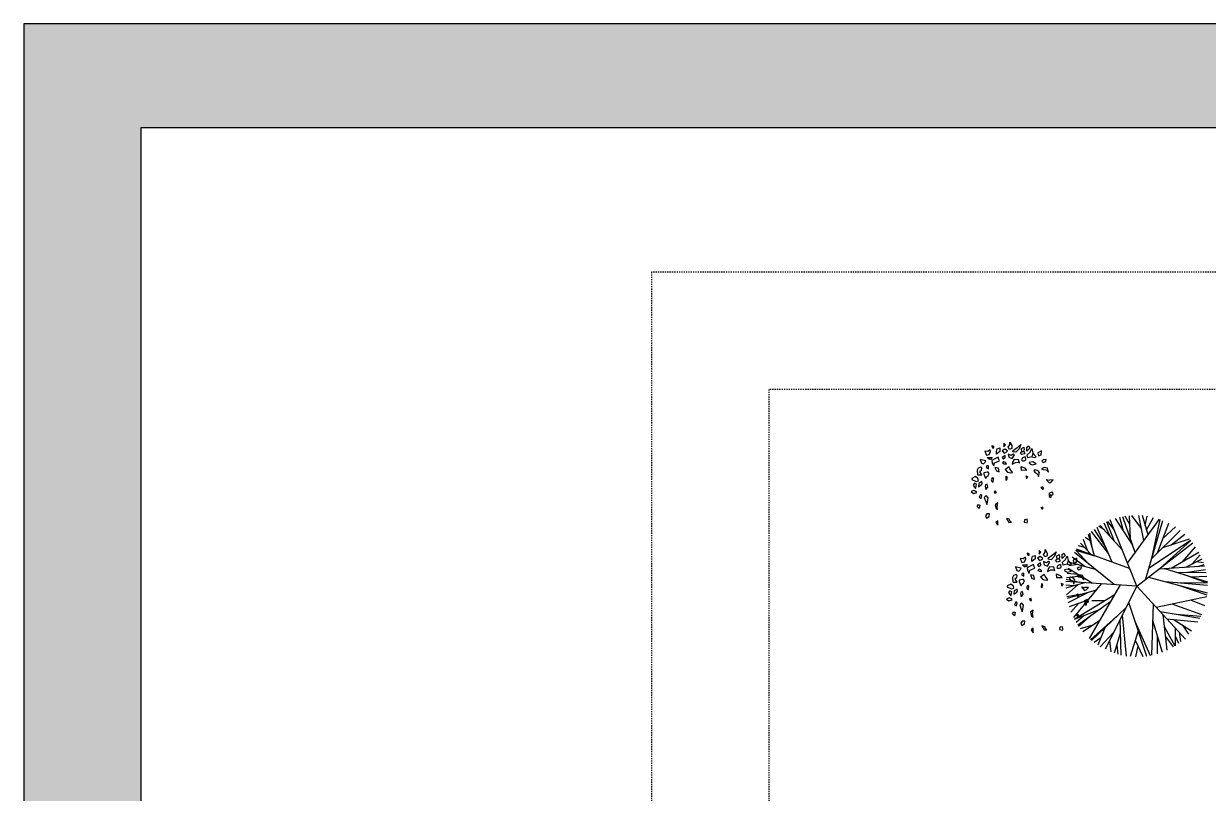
# Model space of a CAD drawing. Header units: metres. Extents: x 183920 to 188551, y 20757 to 23715.
# Drawn here: x 184171.9 to 184272.7, y 21006.8 to 21072.4 of the extents above; entities that cross this region are included whole.
import ezdxf

# ---------------------------------------------------------------- set-up
doc = ezdxf.new("R2010")
doc.units = ezdxf.units.M
for name, pattern in [('Light Grey Page Line', [0]), ('Page Lines', [0]), ('Path offset', [0.022225, 0.00635, -0.003175, 0.00635, -0.003175, 0, -0.003175]), ('Property boundary', [0.001111, 0.0003175, -0.00015875, 0.0003175, -0.00015875, 0, -0.00015875]), ('Style 0', [0])]:
    doc.linetypes.add(name, pattern=pattern)
for name, color, linetype, true_color in [('0_1', 7, 'Continuous', 0x000000), ('0_2', 7, 'Continuous', 0x000000), ('Imported blocks_1', 7, 'Continuous', 0xc57dd9), ('Title blocks & Legend', 7, 'Continuous', 0xf890f8), ('Zoning', 7, 'Continuous', 0x47d2e2)]:
    doc.layers.add(name, color=color, linetype=linetype, true_color=true_color)

# ---------------------------------------------------------------- blocks, each defined once
blk = doc.blocks.new('TREE08')
at = {"layer": '0_2', "linetype": 'Style 0'}
for points in [[(-0.348, 0.738), (-0.363, 0.73)], [(-0.363, 0.73), (-0.348, 0.644)], [(-0.281, 0.701), (-0.348, 0.738)], [(-0.286, 0.644), (-0.281, 0.701)], [(-0.167, 0.745), (-0.229, 0.694)], [(-0.229, 0.694), (-0.229, 0.687)], [(-0.229, 0.687), (-0.188, 0.629)], [(-0.188, 0.629), (-0.172, 0.658)], [(-0.172, 0.658), (-0.162, 0.687)], [(-0.126, 0.752), (-0.167, 0.745)], [(-0.162, 0.687), (-0.142, 0.687)], [(-0.142, 0.687), (-0.121, 0.68)], [(-0.08, 0.723), (-0.126, 0.752)], [(-0.121, 0.68), (-0.085, 0.701)], [(-0.085, 0.701), (-0.08, 0.723)], [(0.024, 0.813), (-0.017, 0.755)], [(-0.017, 0.755), (-0.007, 0.719)], [(-0.007, 0.719), (0.039, 0.712)], [(0.029, 0.798), (0.024, 0.813)], [(0.065, 0.719), (0.029, 0.798)], [(0.039, 0.712), (0.065, 0.719)], [(0.121, 0.674), (0.131, 0.731)], [(0.131, 0.674), (0.121, 0.674)], [(0.131, 0.731), (0.172, 0.674)], [(0.142, 0.652), (0.131, 0.674)], [(0.183, 0.666), (0.142, 0.652)], [(0.198, 0.835), (0.157, 0.769)], [(0.157, 0.769), (0.198, 0.733)], [(0.172, 0.674), (0.183, 0.666)], [(0.229, 0.784), (0.198, 0.835)], [(0.198, 0.733), (0.254, 0.748)], [(0.275, 0.769), (0.229, 0.784)], [(0.254, 0.748), (0.275, 0.769)], [(0.278, 0.627), (0.319, 0.656)], [(0.319, 0.656), (0.365, 0.67)], [(0.357, 0.784), (0.331, 0.755)], [(0.331, 0.755), (0.347, 0.733)], [(0.347, 0.733), (0.362, 0.748)], [(0.362, 0.748), (0.357, 0.784)], [(0.365, 0.67), (0.406, 0.641)], [(-0.508, 0.582), (-0.554, 0.61)], [(-0.554, 0.61), (-0.554, 0.553)], [(-0.554, 0.553), (-0.508, 0.516)], [(-0.498, 0.437), (-0.549, 0.43)], [(-0.498, 0.538), (-0.508, 0.582)], [(-0.508, 0.516), (-0.498, 0.538)], [(-0.498, 0.408), (-0.498, 0.437)], [(-0.451, 0.609), (-0.46, 0.579)], [(-0.46, 0.579), (-0.417, 0.591)], [(-0.434, 0.645), (-0.451, 0.609)], [(-0.391, 0.645), (-0.434, 0.645)], [(-0.417, 0.591), (-0.387, 0.609)], [(-0.349, 0.578), (-0.4, 0.549)], [(-0.4, 0.549), (-0.339, 0.528)], [(-0.388, 0.609), (-0.391, 0.645)], [(-0.322, 0.456), (-0.364, 0.414)], [(-0.292, 0.557), (-0.349, 0.578)], [(-0.348, 0.644), (-0.312, 0.615)], [(-0.339, 0.528), (-0.318, 0.528)], [(-0.301, 0.468), (-0.322, 0.456)], [(-0.318, 0.528), (-0.292, 0.557)], [(-0.312, 0.615), (-0.286, 0.644)], [(-0.309, 0.408), (-0.271, 0.45)], [(-0.271, 0.45), (-0.301, 0.468)], [(-0.19, 0.548), (-0.2, 0.526)], [(-0.2, 0.526), (-0.159, 0.533)], [(-0.159, 0.605), (-0.19, 0.548)], [(-0.117, 0.438), (-0.165, 0.431)], [(-0.139, 0.62), (-0.159, 0.605)], [(-0.159, 0.533), (-0.129, 0.526)], [(-0.093, 0.576), (-0.139, 0.62)], [(-0.129, 0.526), (-0.088, 0.533)], [(-0.117, 0.438), (-0.124, 0.409)], [(-0.082, 0.562), (-0.093, 0.576)], [(-0.088, 0.533), (-0.082, 0.562)], [(-0.001, 0.644), (-0.031, 0.644)], [(-0.031, 0.644), (-0.026, 0.594)], [(-0.026, 0.594), (0.004, 0.615)], [(0.02, 0.623), (-0.001, 0.644)], [(0.004, 0.615), (0.02, 0.623)], [(0.061, 0.507), (0.025, 0.449)], [(0.025, 0.449), (0.04, 0.399)], [(0.04, 0.399), (0.091, 0.449)], [(0.091, 0.449), (0.061, 0.507)], [(0.097, 0.593), (0.072, 0.542)], [(0.072, 0.542), (0.128, 0.564)], [(0.133, 0.629), (0.097, 0.593)], [(0.128, 0.564), (0.21, 0.513)], [(0.189, 0.6), (0.133, 0.629)], [(0.251, 0.571), (0.189, 0.6)], [(0.239, 0.437), (0.208, 0.444)], [(0.208, 0.444), (0.213, 0.408)], [(0.21, 0.513), (0.22, 0.535)], [(0.22, 0.535), (0.251, 0.571)], [(0.249, 0.401), (0.239, 0.437)], [(0.355, 0.605), (0.278, 0.627)], [(0.289, 0.507), (0.278, 0.471)], [(0.278, 0.471), (0.319, 0.457)], [(0.309, 0.5), (0.289, 0.507)], [(0.35, 0.486), (0.309, 0.5)], [(0.319, 0.457), (0.35, 0.486)], [(0.406, 0.641), (0.355, 0.605)], [(0.403, 0.451), (0.362, 0.408)], [(0.39, 0.576), (0.374, 0.525)], [(0.374, 0.525), (0.4, 0.504)], [(0.441, 0.554), (0.39, 0.576)], [(0.4, 0.504), (0.441, 0.497)], [(0.413, 0.394), (0.403, 0.451)], [(0.441, 0.497), (0.441, 0.554)], [(0.522, 0.632), (0.464, 0.596)], [(0.464, 0.596), (0.515, 0.589)], [(0.485, 0.48), (0.505, 0.524)], [(0.526, 0.459), (0.485, 0.48)], [(0.505, 0.524), (0.561, 0.524)], [(0.522, 0.632), (0.515, 0.589)], [(0.567, 0.488), (0.526, 0.459)], [(0.561, 0.524), (0.597, 0.553)], [(0.597, 0.553), (0.567, 0.488)], [(-0.72, 0.308), (-0.711, 0.362)], [(-0.664, 0.338), (-0.72, 0.308)], [(-0.711, 0.362), (-0.668, 0.362)], [(-0.668, 0.362), (-0.664, 0.338)], [(-0.548, 0.284), (-0.579, 0.241)], [(-0.579, 0.241), (-0.538, 0.255)], [(-0.549, 0.43), (-0.549, 0.386)], [(-0.549, 0.386), (-0.498, 0.408)], [(-0.502, 0.349), (-0.548, 0.284)], [(-0.538, 0.255), (-0.466, 0.291)], [(-0.451, 0.342), (-0.502, 0.349)], [(-0.466, 0.291), (-0.451, 0.342)], [(-0.364, 0.414), (-0.309, 0.408)], [(-0.306, 0.266), (-0.323, 0.236)], [(-0.323, 0.236), (-0.306, 0.218)], [(-0.285, 0.242), (-0.306, 0.266)], [(-0.306, 0.218), (-0.285, 0.242)], [(-0.165, 0.431), (-0.175, 0.409)], [(-0.175, 0.38), (-0.124, 0.409)], [(-0.175, 0.409), (-0.175, 0.38)], [(0.05, 0.252), (-0.012, 0.213)], [(0.024, 0.199), (0.05, 0.235)], [(0.05, 0.252), (0.05, 0.235)], [(0.141, 0.336), (0.124, 0.272)], [(0.124, 0.272), (0.15, 0.214)], [(0.141, 0.336), (0.222, 0.308)], [(0.175, 0.192), (0.201, 0.272)], [(0.201, 0.272), (0.222, 0.308)], [(0.213, 0.408), (0.234, 0.372)], [(0.234, 0.372), (0.249, 0.401)], [(0.324, 0.302), (0.293, 0.287)], [(0.293, 0.287), (0.354, 0.251)], [(0.385, 0.302), (0.324, 0.302)], [(0.354, 0.251), (0.385, 0.215)], [(0.362, 0.408), (0.377, 0.343)], [(0.377, 0.343), (0.459, 0.35)], [(0.426, 0.237), (0.385, 0.302)], [(0.39, 0.186), (0.426, 0.237)], [(0.454, 0.379), (0.413, 0.394)], [(0.459, 0.35), (0.454, 0.379)], [(0.485, 0.408), (0.51, 0.415)], [(0.51, 0.357), (0.485, 0.408)], [(0.51, 0.415), (0.623, 0.379)], [(0.597, 0.343), (0.51, 0.357)], [(0.54, 0.24), (0.551, 0.285)], [(0.582, 0.206), (0.54, 0.24)], [(0.613, 0.249), (0.551, 0.285)], [(0.577, 0.271), (0.628, 0.314)], [(0.679, 0.365), (0.597, 0.343)], [(0.597, 0.213), (0.613, 0.249)], [(0.611, 0.25), (0.633, 0.256)], [(0.623, 0.379), (0.679, 0.365)], [(0.628, 0.314), (0.669, 0.292)], [(0.669, 0.292), (0.633, 0.256)], [(0.644, 0.206), (0.705, 0.249)], [(0.705, 0.249), (0.741, 0.235)], [(0.741, 0.235), (0.72, 0.191)], [(-0.764, 0.141), (-0.79, 0.097)], [(-0.79, 0.097), (-0.733, 0.076)], [(-0.718, 0.141), (-0.764, 0.141)], [(-0.733, 0.076), (-0.692, 0.097)], [(-0.692, 0.097), (-0.718, 0.141)], [(-0.545, 0.019), (-0.498, 0.061)], [(-0.541, 0.055), (-0.545, 0.019)], [(-0.498, 0.11), (-0.541, 0.055)], [(-0.438, 0.092), (-0.498, 0.11)], [(-0.498, 0.061), (-0.438, 0.092)], [(-0.012, 0.213), (0.019, 0.2)], [(0.15, 0.214), (0.175, 0.192)], [(0.349, 0.131), (0.299, 0.084)], [(0.299, 0.084), (0.33, 0.048)], [(0.33, 0.048), (0.36, 0.004)], [(0.349, 0.131), (0.37, 0.055)], [(0.36, 0.004), (0.37, 0.055)], [(0.385, 0.215), (0.39, 0.186)], [(0.495, 0.198), (0.454, 0.191)], [(0.454, 0.191), (0.454, 0.169)], [(0.454, 0.169), (0.474, 0.141)], [(0.474, 0.141), (0.495, 0.126)], [(0.5, 0.049), (0.486, 0.029)], [(0.486, 0.029), (0.496, -0.023)], [(0.54, 0.166), (0.495, 0.198)], [(0.54, 0.166), (0.495, 0.126)], [(0.547, 0.003), (0.5, 0.049)], [(0.551, -0.069), (0.547, 0.003)], [(0.556, 0.119), (0.592, 0.162)], [(0.613, 0.068), (0.556, 0.119)], [(0.582, 0.206), (0.597, 0.213)], [(0.592, 0.162), (0.664, 0.141)], [(0.684, 0.097), (0.613, 0.068)], [(0.613, 0.068), (0.633, 0.018)], [(0.633, 0.018), (0.659, 0.003)], [(0.644, 0.206), (0.72, 0.191)], [(0.659, 0.003), (0.664, 0.054)], [(0.664, 0.141), (0.735, 0.155)], [(0.675, 0.093), (0.664, 0.054)], [(0.735, 0.155), (0.684, 0.097)], [(0.736, 0.019), (0.699, -0.021)], [(0.806, -0.014), (0.736, 0.019)], [(-0.754, -0.091), (-0.774, -0.149)], [(-0.774, -0.149), (-0.708, -0.098)], [(-0.708, -0.098), (-0.754, -0.091)], [(-0.58, -0.206), (-0.616, -0.279)], [(-0.564, -0.257), (-0.58, -0.206)], [(0.265, -0.041), (0.229, -0.083)], [(0.229, -0.083), (0.27, -0.083)], [(0.265, -0.041), (0.27, -0.083)], [(0.418, -0.206), (0.387, -0.243)], [(0.387, -0.243), (0.459, -0.214)], [(0.423, -0.112), (0.413, -0.141)], [(0.413, -0.141), (0.418, -0.206)], [(0.454, -0.12), (0.423, -0.112)], [(0.469, -0.177), (0.454, -0.12)], [(0.459, -0.214), (0.469, -0.177)], [(0.496, -0.023), (0.551, -0.069)], [(0.582, -0.228), (0.536, -0.206)], [(0.536, -0.206), (0.541, -0.235)], [(0.654, -0.127), (0.648, -0.163)], [(0.648, -0.163), (0.689, -0.192)], [(0.684, -0.134), (0.654, -0.127)], [(0.725, -0.177), (0.684, -0.134)], [(0.689, -0.192), (0.725, -0.177)], [(0.699, -0.021), (0.741, -0.047)], [(0.741, -0.047), (0.806, -0.014)], [(-0.616, -0.279), (-0.585, -0.322)], [(-0.59, -0.3), (-0.564, -0.257)], [(-0.585, -0.322), (-0.59, -0.3)], [(0.249, -0.394), (0.238, -0.435)], [(0.238, -0.435), (0.263, -0.45)], [(0.278, -0.409), (0.249, -0.394)], [(0.263, -0.45), (0.278, -0.409)], [(0.423, -0.389), (0.403, -0.467)], [(0.423, -0.389), (0.449, -0.445)], [(0.541, -0.235), (0.572, -0.293)], [(0.541, -0.235), (0.572, -0.293)], [(0.556, -0.344), (0.608, -0.286)], [(0.572, -0.293), (0.556, -0.344)], [(0.608, -0.286), (0.582, -0.228)], [(-0.411, -0.488), (-0.447, -0.51)], [(-0.447, -0.51), (-0.426, -0.561)], [(-0.426, -0.561), (-0.406, -0.553)], [(-0.375, -0.524), (-0.411, -0.488)], [(-0.406, -0.553), (-0.375, -0.524)], [(-0.053, -0.608), (-0.063, -0.643)], [(-0.063, -0.643), (-0.029, -0.643)], [(-0.053, -0.608), (-0.033, -0.619)], [(-0.029, -0.643), (-0.033, -0.619)], [(0.243, -0.593), (0.201, -0.613)], [(0.201, -0.613), (0.201, -0.649)], [(0.24, -0.624), (0.201, -0.649)], [(0.244, -0.575), (0.239, -0.633)], [(0.239, -0.633), (0.275, -0.647)], [(0.295, -0.604), (0.244, -0.575)], [(0.275, -0.647), (0.295, -0.626)], [(0.295, -0.626), (0.295, -0.604)], [(0.403, -0.467), (0.428, -0.488)], [(0.428, -0.488), (0.49, -0.496)], [(0.49, -0.496), (0.449, -0.445)]]:
    blk.add_lwpolyline(points, dxfattribs=at)
blk = doc.blocks.new('A3  Title block minimal vertical')
at = {"layer": 'Imported blocks_1', "transparency": 33554483}
blk.add_hatch(color=256, dxfattribs=at).paths.add_polyline_path([(-0.209931, -0.148302), (-0.200532, -0.139056), (-0.200532, 0.13995), (0.155061, 0.13995), (0.155061, -0.139056), (-0.200532, -0.139056), (-0.209931, -0.148302), (0.209931, -0.148302), (0.209931, 0.148302), (-0.209931, 0.148302), (-0.209931, -0.148302)], flags=0)
at = {"layer": 'Imported blocks_1', "linetype": 'Page Lines'}
blk.add_lwpolyline([(-0.209931, -0.148302), (0.209931, -0.148302), (0.209931, 0.148302), (-0.209931, 0.148302), (-0.209931, -0.148302)], close=True, dxfattribs=at)
at = {"layer": 'Imported blocks_1', "linetype": 'Light Grey Page Line'}
blk.add_lwpolyline([(-0.200532, -0.139056), (0.201692, -0.139056), (0.201692, 0.13995), (-0.200532, 0.13995), (-0.200532, -0.139056)], close=True, dxfattribs=at)
blk = doc.blocks.new('TREE17')
at = {"layer": '0_2', "linetype": 'Style 0'}
for points in [[(-0.299, 0.517), (-0.347, 0.549)], [(-0.132, 0.329), (-0.335, 0.557)], [(-0.245, 0.456), (-0.298, 0.578)], [(-0.205, 0.411), (-0.273, 0.59)], [(-0.209, 0.524), (-0.264, 0.594)], [(0, 0), (-0.244, 0.609)], [(-0.037, 0.377), (-0.196, 0.62)], [(-0.12, 0.505), (-0.156, 0.631)], [(-0.013, 0.31), (-0.129, 0.637)], [(-0.062, 0.565), (-0.107, 0.641)], [(-0.084, 0.211), (0.209, 0.615)], [(-0.058, 0.436), (-0.065, 0.647)], [(0.044, 0.528), (-0.045, 0.648)], [(0.066, 0.418), (0.02, 0.65)], [(0.104, 0.471), (0.052, 0.648)], [(0.079, 0.556), (0.095, 0.643)], [(0.085, 0.065), (0.241, 0.603)], [(0.091, 0.516), (0.155, 0.631)], [(0.139, 0.253), (0.215, 0.613)], [(0.192, 0.306), (0.295, 0.579)], [(0.242, 0.439), (0.355, 0.544)], [(-0.418, 0.41), (-0.474, 0.445)], [(-0.388, 0.279), (-0.444, 0.475)], [(-0.409, 0.353), (-0.43, 0.487)], [(-0.26, 0.3), (-0.415, 0.5)], [(-0.282, 0.352), (-0.389, 0.521)], [(-0.225, 0.22), (-0.363, 0.539)], [(0.139, 0.253), (0.4, 0.512)], [(0.316, 0.378), (0.443, 0.476)], [(-0.438, 0.199), (-0.56, 0.33)], [(-0.56, 0.33), (-0.388, 0.279)], [(-0.065, 0.162), (-0.554, 0.34)], [(-0.476, 0.353), (-0.534, 0.37)], [(-0.417, 0.29), (-0.516, 0.395)], [(-0.451, 0.327), (-0.49, 0.427)], [(0, 0), (0.515, 0.396)], [(0.115, 0.168), (0.494, 0.422)], [(0.241, 0.354), (0.485, 0.433)], [(0.241, 0.185), (0.497, 0.419)], [(0.419, 0.224), (0.541, 0.36)], [(-0.472, 0.178), (-0.592, 0.267)], [(-0.207, 0.013), (-0.572, 0.308)], [(0.317, 0.165), (0.57, 0.312)], [(0.451, 0.174), (0.6, 0.251)], [(0.51, 0.204), (0.583, 0.287)], [(0.549, 0.225), (0.613, 0.216)], [(-0.541, 0.106), (-0.639, 0.116)], [(-0.409, 0.026), (-0.63, 0.161)], [(-0.542, 0.197), (-0.623, 0.186)], [(-0.38, 0.152), (-0.613, 0.216)], [(0.206, 0.159), (0.623, 0.185)], [(0.254, 0.162), (0.649, 0.039)], [(0.362, 0.128), (0.638, 0.126)], [(0.466, 0.127), (0.632, 0.153)], [(0.56, 0.181), (0.619, 0.197)], [(0, 0), (-0.65, 0.041)], [(-0.481, 0.03), (-0.65, -0.02)], [(-0.578, 0.001), (-0.65, 0.009)], [(-0.525, 0.033), (-0.647, 0.061)], [(-0.514, 0.09), (-0.645, 0.077)], [(-0.537, 0.013), (-0.645, -0.081)], [(-0.326, 0.02), (-0.582, -0.289)], [(-0.152, 0.01), (-0.436, -0.482)], [(0, 0), (-0.291, -0.581)], [(0, 0), (0.447, -0.487)], [(0.107, 0.083), (0.647, -0.061)], [(0.26, 0.042), (0.65, 0.009)], [(0.371, 0.033), (0.648, 0.031)], [(0.384, 0.009), (0.645, -0.08)], [(0.428, 0.108), (0.648, 0.031)], [(0.502, 0.085), (0.643, 0.092)], [(-0.5, -0.073), (-0.642, -0.098)], [(-0.373, -0.037), (-0.64, -0.113)], [(-0.446, -0.058), (-0.632, -0.153)], [(-0.207, -0.085), (-0.568, -0.304)], [(0.178, -0.194), (0.643, -0.097)], [(-0.449, -0.129), (-0.621, -0.192)], [(-0.535, -0.161), (-0.604, -0.241)], [(-0.344, -0.217), (-0.573, -0.306)], [(-0.239, -0.141), (-0.542, -0.359)], [(-0.099, -0.199), (-0.414, -0.501)], [(-0.292, -0.137), (-0.413, -0.135)], [(-0.075, -0.149), (0.089, -0.644)], [(0.151, -0.165), (0.135, -0.636)], [(0.324, -0.164), (0.595, -0.262)], [(0.495, -0.128), (0.624, -0.18)], [(-0.483, -0.271), (-0.556, -0.336)], [(-0.435, -0.282), (-0.534, -0.371)], [(-0.341, -0.318), (-0.495, -0.421)], [(-0.185, -0.281), (-0.423, -0.493)], [(-0.154, -0.308), (-0.145, -0.634)], [(-0.133, -0.266), (-0.097, -0.643)], [(-0.02, -0.315), (0.125, -0.638)], [(0.146, -0.314), (0.233, -0.607)], [(0.214, -0.234), (0.579, -0.295)], [(0.24, -0.262), (0.276, -0.589)], [(0.277, -0.302), (0.56, -0.33)], [(0.344, -0.309), (0.502, -0.412)], [(0.365, -0.259), (0.588, -0.277)], [(-0.404, -0.36), (-0.519, -0.392)], [(-0.292, -0.384), (-0.357, -0.543)], [(-0.215, -0.43), (-0.335, -0.557)], [(0.012, -0.412), (-0.06, -0.647)], [(0.252, -0.373), (0.349, -0.548)], [(0.352, -0.384), (0.353, -0.546)], [(0.39, -0.425), (0.403, -0.51)], [(0.419, -0.358), (0.476, -0.442)], [(-0.33, -0.476), (-0.392, -0.519)], [(-0.251, -0.502), (-0.239, -0.605)], [(-0.151, -0.436), (-0.208, -0.616)], [(-0.184, -0.543), (-0.173, -0.626)], [(-0.014, -0.498), (0.055, -0.648)], [(0.187, -0.451), (0.187, -0.622)], [(0.262, -0.46), (0.336, -0.557)], [(0.352, -0.458), (0.383, -0.525)], [(0.01, -0.549), (-0.01, -0.65)]]:
    blk.add_lwpolyline(points, dxfattribs=at)

msp = doc.modelspace()

# ---------------------------------------------------------------- linework, layer by layer
at = {"layer": 'Zoning', "linetype": 'Property boundary'}
msp.add_lwpolyline([(184519.88, 20777.96), (184519.54, 21019.11), (184334.77, 21051.2), (184225.33, 21051.2), (184225.33, 20803.84), (184519.88, 20777.96)], close=True, dxfattribs=at)
msp.add_lwpolyline([(184519.88, 20777.96), (184519.54, 21019.11), (184334.77, 21051.2), (184225.33, 21051.2), (184225.33, 20803.84), (184519.88, 20777.96)], close=True, dxfattribs=at)
at = {"layer": 'Zoning', "linetype": 'Path offset'}
msp.add_lwpolyline([(184509.89, 20788.88), (184509.55, 21010.7), (184333.91, 21041.2), (184235.33, 21041.2), (184235.33, 20813), (184509.89, 20788.88)], close=True, dxfattribs=at)

# ---------------------------------------------------------------- block references
at = {"layer": '0_1', "xscale": 4.63828087129615, "yscale": 4.63828087129615, "rotation": 54.7555781092145}
for p in [(184256.33, 21032.96), (184259.34, 21023.81)]:
    msp.add_blockref('TREE08', p, dxfattribs=at)
at = {"layer": '0_1', "xscale": 9.269894506645825, "yscale": 9.269894506645825}
msp.add_blockref('TREE17', (184266.64, 21024.45), dxfattribs=at)
at = {"layer": 'Title blocks & Legend', "xscale": 1061.084303660721, "yscale": 1062.975773071686}
msp.add_blockref('A3  Title block minimal vertical', (184394.63, 20914.72), dxfattribs=at)

doc.saveas('drawing.dxf')
